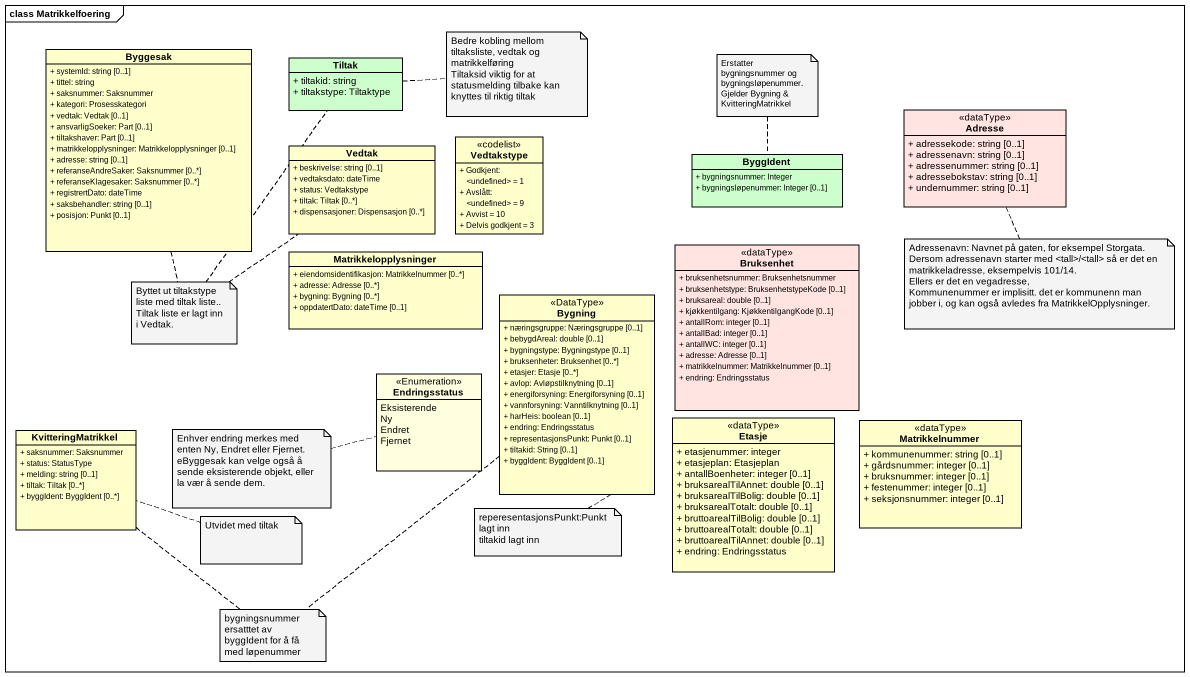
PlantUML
@startuml
mainframe class Matrikkelfoering
hide circle
hide empty members
skinparam classAttributeIconSize 0
class Byggesak {
  + systemId: string [0..1]
  + tittel: string
  + saksnummer: Saksnummer
  + kategori: Prosesskategori
  + vedtak: Vedtak [0..1]
  + ansvarligSoeker: Part [0..1]
  + tiltakshaver: Part [0..1]
  + matrikkelopplysninger: Matrikkelopplysninger [0..1]
  + adresse: string [0..1]
  + referanseAndreSaker: Saksnummer [0..*]
  + referanseKlagesaker: Saksnummer [0..*]
  + registrertDato: dateTime
  + saksbehandler: string [0..1]
  + posisjon: Punkt [0..1]
}
class Tiltak #CCFFCC {
  + tiltakid: string
  + tiltakstype: Tiltaktype
}
class Adresse <<dataType>> #FFE4E1 {
  + adressekode: string [0..1]
  + adressenavn: string [0..1]
  + adressenummer: string [0..1]
  + adressebokstav: string [0..1]
  + undernummer: string [0..1]
}
class Vedtak {
  + beskrivelse: string [0..1]
  + vedtaksdato: dateTime
  + status: Vedtakstype
  + tiltak: Tiltak [0..*]
  + dispensasjoner: Dispensasjon [0..*]
}
class Vedtakstype <<codelist>> {
  + Godkjent: <undefined> = 1
  + Avslått: <undefined> = 9
  + Avvist = 10
  + Delvis godkjent = 3
}
class ByggIdent #CCFFCC {
  + bygningsnummer: Integer
  + bygningsløpenummer: Integer [0..1]
}
class Matrikkelopplysninger {
  + eiendomsidentifikasjon: Matrikkelnummer [0..*]
  + adresse: Adresse [0..*]
  + bygning: Bygning [0..*]
  + oppdatertDato: dateTime [0..1]
}
class Bruksenhet <<dataType>> #FFE4E1 {
  + bruksenhetsnummer: Bruksenhetsnummer
  + bruksenhetstype: BruksenhetstypeKode [0..1]
  + bruksareal: double [0..1]
  + kjøkkentilgang: KjøkkentilgangKode [0..1]
  + antallRom: integer [0..1]
  + antallBad: integer [0..1]
  + antallWC: integer [0..1]
  + adresse: Adresse [0..1]
  + matrikkelnummer: Matrikkelnummer [0..1]
  + endring: Endringsstatus
}
class Bygning <<DataType>> {
  + næringsgruppe: Næringsgruppe [0..1]
  + bebygdAreal: double [0..1]
  + bygningstype: Bygningstype [0..1]
  + bruksenheter: Bruksenhet [0..*]
  + etasjer: Etasje [0..*]
  + avlop: Avløpstilknytning [0..1]
  + energiforsyning: Energiforsyning [0..1]
  + vannforsyning: Vanntilknytning [0..1]
  + harHeis: boolean [0..1]
  + endring: Endringsstatus
  + representasjonsPunkt: Punkt [0..1]
  + tiltakid: String [0..1]
  + byggIdent: ByggIdent [0..1]
}
enum Endringsstatus <<Enumeration>> #FFFFE0 {
  Eksisterende
  Ny
  Endret
  Fjernet
}
class KvitteringMatrikkel {
  + saksnummer: Saksnummer
  + status: StatusType
  + melding: string [0..1]
  + tiltak: Tiltak [0..*]
  + byggIdent: ByggIdent [0..*]
}
class Etasje <<dataType>> {
  + etasjenummer: integer
  + etasjeplan: Etasjeplan
  + antallBoenheter: integer [0..1]
  + bruksarealTilAnnet: double [0..1]
  + bruksarealTilBolig: double [0..1]
  + bruksarealTotalt: double [0..1]
  + bruttoarealTilBolig: double [0..1]
  + bruttoarealTotalt: double [0..1]
  + bruttoarealTilAnnet: double [0..1]
  + endring: Endringsstatus
}
class Matrikkelnummer <<dataType>> {
  + kommunenummer: string [0..1]
  + gårdsnummer: integer [0..1]
  + bruksnummer: integer [0..1]
  + festenummer: integer [0..1]
  + seksjonsnummer: integer [0..1]
}
note right of Tiltak
  Bedre kobling mellom tiltaksliste, vedtak og matrikkelføring
  Tiltaksid viktig for at statusmelding tilbake kan knyttes til riktig tiltak
end note
note top of ByggIdent
  Erstatter bygningsnummer og bygningsløpenummer.
  Gjelder Bygning & KvitteringMatrikkel
end note
note bottom of Adresse
  Adressenavn: Navnet på gaten, for eksempel Storgata.
  Dersom adressenavn starter med <tall>/<tall> så er det en matrikkeladresse, eksempelvis 101/14.
  Ellers er det en vegadresse,
  Kommunenummer er implisitt. det er kommunenn man jobber i, og kan også avledes fra MatrikkelOpplysninger.
end note
note as N4
  Byttet ut tiltakstype liste med tiltak liste..
  Tiltak liste er lagt inn i Vedtak.
end note
N4 .. Vedtak
N4 .. Tiltak
N4 .. Byggesak
note left of Endringsstatus
  Enhver endring merkes med enten Ny, Endret eller Fjernet.
  eByggesak kan velge også å sende eksisterende objekt, eller la vær å sende dem.
end note
note right of KvitteringMatrikkel : Utvidet med tiltak
note bottom of Bygning
  reperesentasjonsPunkt:Punkt lagt inn
  tiltakid lagt inn
end note
note as N8
  bygningsnummer ersatttet av byggIdent for å få med løpenummer
end note
N8 .. Bygning
N8 .. KvitteringMatrikkel
@enduml
